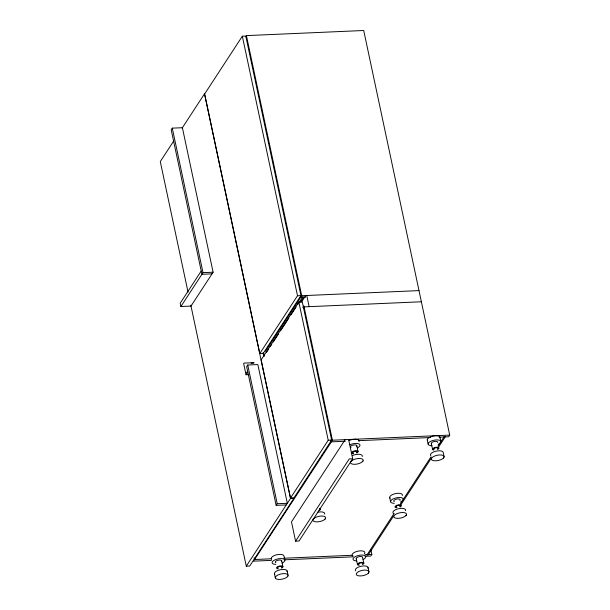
<?xml version="1.0" encoding="UTF-8"?>
<svg xmlns="http://www.w3.org/2000/svg" width="610" height="610" viewBox="0 0 610 610"><rect width="100%" height="100%" fill="white"/><g stroke="black" fill="none" stroke-linecap="round" stroke-linejoin="round"><path stroke-width="0.91" d="M287.836 576.13L287.478 576.679A6.489 2.653 -12 0 1 278.282 579.424A6.489 2.653 -12 0 1 276.826 575.657L278.03 574.994A6.489 2.653 -12 0 1 285.114 573.667A6.489 2.653 -12 0 1 287.966 575.916L287.478 576.679M325.404 518.553L325.046 519.11A6.489 2.653 -12 0 1 315.85 521.847A6.489 2.653 -12 0 1 314.394 518.088M362.973 460.985L362.614 461.534L363.11 460.771A6.489 2.653 -12 0 0 360.251 458.514A6.489 2.653 -12 0 0 353.152 459.841L351.94 460.542M368.73 572.607L368.364 573.164A6.489 2.653 -12 0 1 359.168 575.901A6.489 2.653 -12 0 1 357.719 572.134L358.924 571.471A6.489 2.653 -12 0 1 366.008 570.144A6.489 2.653 -12 0 1 368.859 572.393L368.364 573.164M406.298 515.031L405.94 515.587A6.489 2.653 -12 0 1 396.744 518.325A6.489 2.653 -12 0 1 395.288 514.566L396.492 513.894A6.489 2.653 -12 0 1 403.576 512.568A6.489 2.653 -12 0 1 406.428 514.825L405.94 515.587M443.866 457.462L443.508 458.011A6.512 2.661 -12 0 1 434.297 460.794A6.512 2.661 -12 0 1 432.841 457.02L434.061 456.318A6.489 2.653 -12 0 1 441.144 454.991A6.489 2.653 -12 0 1 443.996 457.248L443.508 458.011M201.224 271.023L180.194 303.239L180.888 306.517L190.999 306.075L213.103 272.212L182.39 127.711L172.279 128.146L171.204 129.793L201.918 274.294L212.028 273.852M173.804 140.857L160.285 161.574L188.032 292.091M182.131 128.108L204.487 93.841L290.49 498.446L246.287 566.179L249.726 566.027L293.928 498.294L290.49 498.446M242.338 36.219L204.64 93.986L259.807 353.51L263.245 353.358L300.943 295.591L245.777 36.066L242.338 36.219L297.505 295.743L259.807 353.51M245.7 36.707L246.417 35.609L363.712 30.5L449.715 435.105L448.64 436.752L439.177 437.164M180.888 306.517L202.993 272.647L172.279 128.146M276.147 505.37L277.222 503.723L287.333 503.28L257.847 364.559L247.736 365.001L246.661 366.648L276.147 505.37L286.258 504.928M248.796 374.631L246.036 374.753L247.614 372.329L247.416 371.368M265.35 351.368L301.706 295.713L246.417 35.609M298.854 302.102L261.156 359.869L290.52 498.012L293.959 497.859L331.657 440.092L302.293 301.95L298.854 302.102L328.218 440.245L290.52 498.012M266.562 352.29L268.636 349.111M270.192 346.724L271.747 344.345M273.303 341.958L278.488 334.013M280.562 330.833L288.858 318.123M290.932 314.943L296.117 306.998M297.672 304.611L302.857 296.666M300.555 301.988L303.666 297.222M301.561 301.942L305.747 295.537M302.834 307.509L303.871 305.923L332.419 440.214L253.493 561.162L271.465 560.384M303.361 307.981L304.077 306.883L421.373 301.775M345.161 439.657L291.488 521.908L295.583 541.169L299.022 541.024L352.694 458.773L348.6 439.505M295.583 541.169L349.255 458.926L352.694 458.773M325.046 519.11L325.542 518.347M393.915 513.681L366.923 555.054L368.135 555.001L393.572 516.014M400.412 503.738L431.018 456.829M438.041 446.062L444.271 436.516L445.483 436.463L438.216 447.603M400.839 504.882L431.468 457.942M370.865 549.755L371.856 554.414L370.788 556.061L365.108 556.305M314.371 518.111L315.599 517.417A6.489 2.653 -12 0 1 322.682 516.091A6.489 2.653 -12 0 1 325.534 518.347M202.993 272.647L213.103 272.212M297.505 295.743L300.943 295.591M301.706 295.713L419.001 290.604M300.631 297.352L305.686 297.139M251.015 363.255L253.775 363.133L254.088 362.653L243.977 363.095L243.664 363.575L246.036 374.753M245.944 372.344L247.782 372.26M328.218 440.245L331.657 440.092M332.419 440.214L449.715 435.105M345.321 441.251L331.344 441.853L330.948 440.008M358.604 440.672L430.706 437.53M271.602 558.775L254.561 559.522L254.164 557.654M283.886 558.241L352.062 555.275M365.237 554.703L371.856 554.414M284.71 559.805L352.816 556.838M439.978 437.263L440.87 441.465M444.072 456.524L443.18 452.323A6.512 2.661 -12 0 0 435.41 451.301A6.512 2.661 -12 0 0 430.835 455.685M431.346 443.508L432.589 449.364M427.274 439.993L428.167 444.194M389.706 497.562L390.598 501.771M356.804 445.666L358.047 451.522M368.043 567.475L368.936 571.677M362.561 557.296L363.804 563.144M306.761 295.492L309.133 306.662M356.209 558.661L357.452 564.509M263.52 352.366L264.313 356.095M263.017 352.862L263.802 356.591M247.736 365.001L277.222 503.723M284.839 560.132L283.947 555.931A6.512 2.661 -12 0 0 276.177 554.902A6.512 2.661 -12 0 0 271.602 559.286M287.15 570.99L288.042 575.199M281.667 560.819L282.91 566.667M274.447 573.728L275.339 577.929M190.808 305.145L246.287 566.179M396.866 507.169A2.12 0.862 -12 0 1 396.599 505.972A2.12 0.862 -12 0 1 399.527 505.347A2.12 0.862 -12 0 1 399.786 506.544M396.858 507.718A3.256 1.327 -12 0 1 395.57 505.942A3.256 1.327 -12 0 1 400.45 504.905A3.256 1.327 -12 0 1 400.03 507.04M394.342 501.641A3.256 1.327 -12 0 1 394.685 499.849A3.256 1.327 -12 0 1 398.78 498.972A3.256 1.327 -12 0 1 399.855 500.459M394.274 503.334A6.512 2.661 -12 0 1 391.704 499.781A6.512 2.661 -12 0 1 401.464 497.691A6.512 2.661 -12 0 1 400.617 501.977M390.064 498.195A6.512 2.661 -12 0 1 395.471 493.604A6.512 2.661 -12 0 1 402.356 495.556M394.045 513.75A6.512 2.661 -12 0 1 397.85 508.87A6.512 2.661 -12 0 1 405.558 510.616M319.373 509.335A2.12 0.862 -12 0 1 319.35 509.571M319.343 508.374A3.256 1.327 -12 0 1 319.137 510.562M317.802 512.187A6.512 2.661 -12 0 1 324.665 514.138M358.932 564.639A2.12 0.862 -12 0 1 360.167 563.053A2.12 0.862 -12 0 1 362.675 563.617M359.282 565.295A3.256 1.327 -12 0 1 358.001 563.518A3.256 1.327 -12 0 1 362.881 562.473A3.256 1.327 -12 0 1 362.462 564.616M356.385 558.973A3.256 1.327 -12 0 1 359.092 556.678A3.256 1.327 -12 0 1 362.531 557.654M356.705 560.903A6.512 2.661 -12 0 1 354.135 557.349A6.512 2.661 -12 0 1 363.895 555.268A6.512 2.661 -12 0 1 363.049 559.553M353.274 556.259A6.512 2.661 -12 0 1 353.952 552.668A6.512 2.661 -12 0 1 362.142 550.906A6.512 2.661 -12 0 1 364.292 553.895M355.699 570.83A6.512 2.661 -12 0 1 361.105 566.248A6.512 2.661 -12 0 1 367.99 568.192M434.068 449.486A2.12 0.862 -12 0 1 434.289 448.32A2.12 0.862 -12 0 1 436.951 447.748A2.12 0.862 -12 0 1 437.652 448.724M433.725 450.081A3.256 1.327 -12 0 1 433.496 448.129A3.256 1.327 -12 0 1 438.209 447.382A3.256 1.327 -12 0 1 437.599 449.471M431.522 443.828A3.256 1.327 -12 0 1 434.228 441.533A3.256 1.327 -12 0 1 437.667 442.509M431.842 445.757A6.512 2.661 -12 0 1 429.272 442.204A6.512 2.661 -12 0 1 439.032 440.115A6.512 2.661 -12 0 1 438.186 444.4M427.633 440.618A6.512 2.661 -12 0 1 433.039 436.036A6.512 2.661 -12 0 1 439.924 437.98M353.541 453.116A2.12 0.862 -12 0 1 353.274 451.918A2.12 0.862 -12 0 1 356.202 451.293A2.12 0.862 -12 0 1 356.461 452.49M353.533 453.672A3.256 1.327 -12 0 1 352.252 451.888A3.256 1.327 -12 0 1 357.132 450.851A3.256 1.327 -12 0 1 356.705 452.994M351.017 447.595A3.256 1.327 -12 0 1 351.36 445.796A3.256 1.327 -12 0 1 355.455 444.919A3.256 1.327 -12 0 1 356.53 446.413M349.965 444.774A6.512 2.661 -12 0 1 358.863 443.874A6.512 2.661 -12 0 1 357.292 447.923M349.065 440.572A6.512 2.661 -12 0 1 356.156 439.261A6.512 2.661 -12 0 1 359.031 441.503M362.622 461.503A6.489 2.653 -12 0 1 353.419 464.279A6.489 2.653 -12 0 1 351.962 460.512M352.267 455.639A6.512 2.661 -12 0 1 359.359 454.32A6.512 2.661 -12 0 1 362.233 456.562M277.786 568.001A2.12 0.862 -12 0 1 279.815 566.461A2.12 0.862 -12 0 1 281.622 567.391M278.396 568.817A3.256 1.327 -12 0 1 277.108 567.041A3.256 1.327 -12 0 1 281.988 565.996A3.256 1.327 -12 0 1 281.568 568.139M275.88 562.74A3.256 1.327 -12 0 1 277.786 560.3A3.256 1.327 -12 0 1 281.637 561.177M275.812 564.425A6.512 2.661 -12 0 1 273.242 560.872A6.512 2.661 -12 0 1 283.002 558.79A6.512 2.661 -12 0 1 282.156 563.076M274.805 574.353A6.512 2.661 -12 0 1 280.211 569.763A6.512 2.661 -12 0 1 287.096 571.715"/></g></svg>
